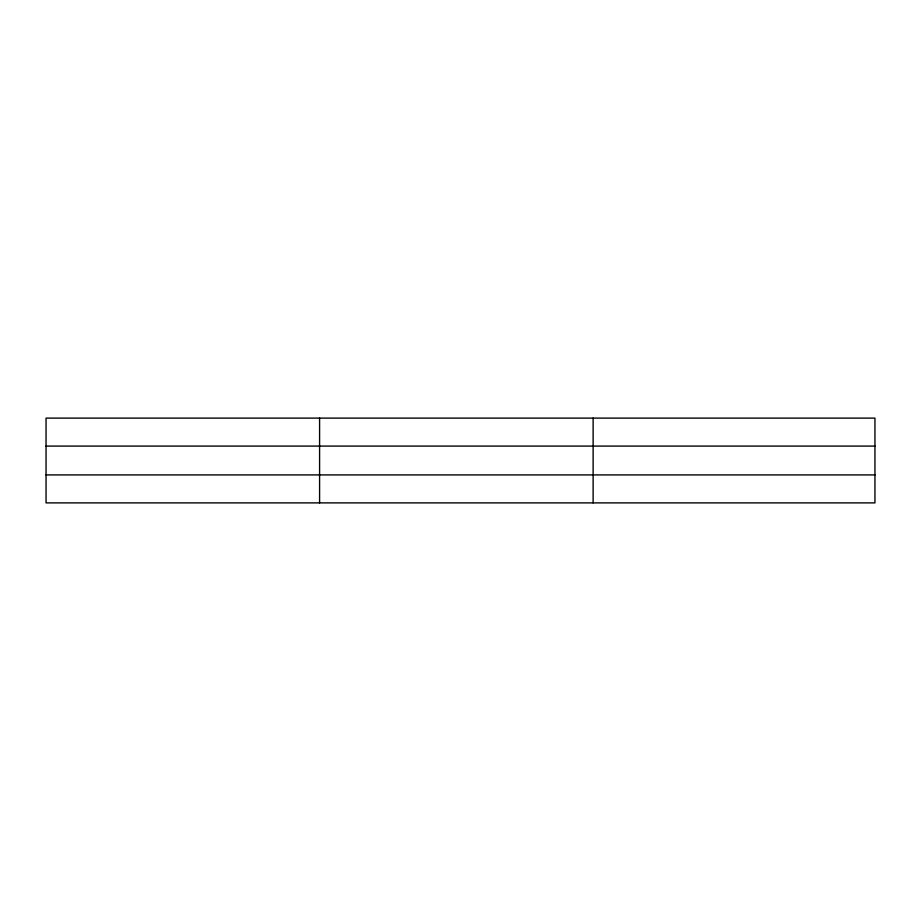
<?xml version="1.0" encoding="UTF-8"?>
<svg xmlns="http://www.w3.org/2000/svg" width="921" height="921" viewBox="0 0 921 921"><rect width="100%" height="100%" fill="white"/><g stroke="black" fill="none" stroke-linecap="round" stroke-linejoin="round"><path stroke-width="1.38" d="M319.587 418.111L319.587 502.889M593.124 418.111L593.124 502.889M874.95 474.914L874.95 502.889L46.05 502.889L46.05 418.111L874.95 418.111L874.95 474.914L46.05 474.914M46.05 446.086L874.95 446.086"/></g></svg>
